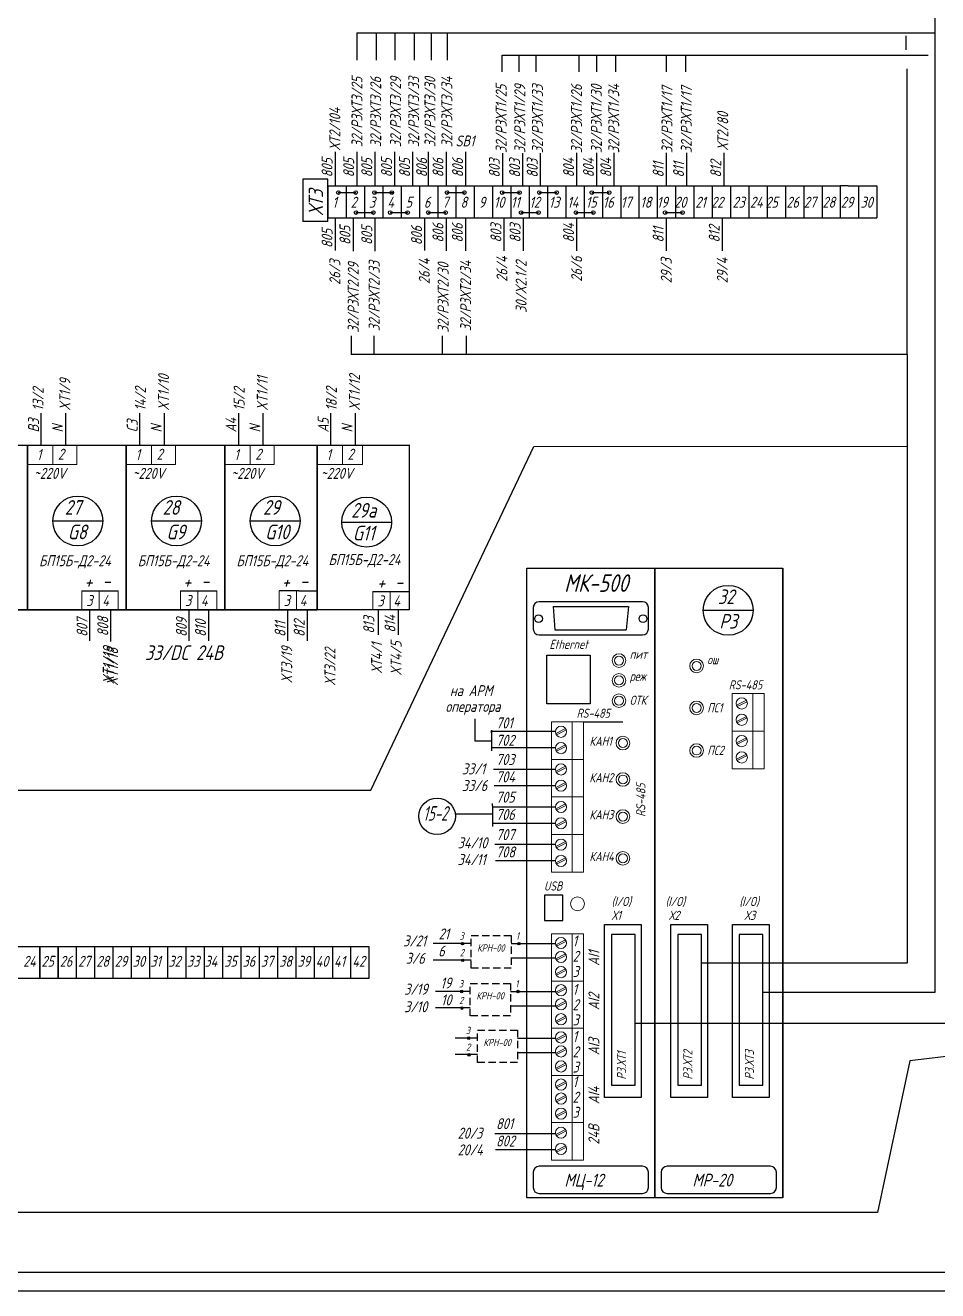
# Model space of a CAD drawing. Header units: millimetres. Extents: x 1012 to 5632, y 4 to 1530.
# Drawn here: x 2768.9 to 3018.5, y 4.5 to 350.6 of the extents above; entities that cross this region are included whole.
import ezdxf

# ---------------------------------------------------------------- set-up
doc = ezdxf.new("R2010")
doc.units = ezdxf.units.MM
doc.linetypes.add('HIDDEN', pattern=[0.375, 0.25, -0.125])
doc.layers.add('АСУТП', color=7, linetype='Continuous')
doc.styles.add('GOST тип А', font='GOST_A.TTF', dxfattribs={"oblique": 15})
doc.styles.add('ROMANC', font='GOST_A.TTF', dxfattribs={"oblique": 15, "height": 3})
doc.styles.get("Standard").update_dxf_attribs({"font": 'GOST_A.TTF', "width": 0.8, "oblique": 15, "height": 3})

msp = doc.modelspace()

# ---------------------------------------------------------------- hatches: boundary and pattern name
h = msp.add_hatch(color=7)
edge = h.paths.add_edge_path()
edge.add_arc((2888.5519, 99.3934), 0.3271, 0, 360)
h = msp.add_hatch(color=7)
edge = h.paths.add_edge_path()
edge.add_arc((2903.966, 99.3934), 0.3271, 0, 360)
h = msp.add_hatch(color=7)
edge = h.paths.add_edge_path()
edge.add_arc((2888.6038, 94.8374), 0.3271, 0, 360)
h = msp.add_hatch(color=7)
edge = h.paths.add_edge_path()
edge.add_arc((2888.3491, 86.3133), 0.3271, 0, 360)
h = msp.add_hatch(color=7)
edge = h.paths.add_edge_path()
edge.add_arc((2903.7632, 86.3133), 0.3271, 0, 360)
h = msp.add_hatch(color=7)
edge = h.paths.add_edge_path()
edge.add_arc((2888.401, 81.7574), 0.3271, 0, 360)
h = msp.add_hatch(color=7)
edge = h.paths.add_edge_path()
edge.add_arc((2890.2759, 73.5447), 0.3271, 0, 360)
h = msp.add_hatch(color=7)
edge = h.paths.add_edge_path()
edge.add_arc((2890.3277, 68.9888), 0.3271, 0, 360)

# ---------------------------------------------------------------- linework, layer by layer
at = {"color": 7, "lineweight": 30}
for p, q in [((3017.7699, 365.3457), (3017.7699, 86.0238)), ((2859.6283, 348.5191), (3012.5122, 348.5191)), ((3009.8786, 343.9497), (3009.8786, 347.6765)), ((3011.8264, 348.5191), (3017.7699, 348.5191)), ((3009.8786, 343.8259), (3009.8786, 344.3956)), ((2899.4467, 342.3571), (3012.5122, 342.3571)), ((3011.8264, 342.3571), (3015.9255, 342.3571)), ((3010.1785, 260.5365), (3010.1785, 338.6372)), ((2854.561, 304.8189, 124.479), (2859.3779, 304.8189, 124.479)), ((2864.4506, 304.8189, 124.479), (2869.2675, 304.8189, 124.479)), ((2864.6563, 304.8189, 124.479), (2869.4731, 304.8189, 124.479)), ((2884.2839, 304.8189, 124.479), (2889.1007, 304.8189, 124.479)), ((2899.3741, 304.8189, 124.479), (2904.1909, 304.8189, 124.479)), ((2909.5422, 304.8189, 124.479), (2914.3591, 304.8189, 124.479)), ((2923.902, 304.8189, 124.479), (2928.7189, 304.8189, 124.479)), ((2859.4003, 299.3595, 124.479), (2864.2172, 299.3595, 124.479)), ((2868.7597, 299.3595, 124.479), (2873.5766, 299.3595, 124.479)), ((2879.1713, 299.3595, 124.479), (2883.9882, 299.3595, 124.479)), ((2904.5421, 299.3595, 124.479), (2909.359, 299.3595, 124.479)), ((2919.5674, 299.3595, 124.479), (2924.3843, 299.3595, 124.479)), ((2943.9613, 299.3595, 124.479), (2948.7782, 299.3595, 124.479)), ((3010.1785, 260.5365), (2858.0558, 260.5365)), ((3010.1785, 260.5365), (3010.1785, 253.2615)), ((3010.1785, 255.862), (3010.1785, 94.0427)), ((2731.5293, 235.7111), (2769.5573, 235.7111)), ((2769.5573, 190.7347), (2769.5573, 235.7111)), ((2769.5573, 190.7347), (2769.5573, 235.7111)), ((2769.5573, 235.7111), (2769.5573, 190.7347)), ((2769.5573, 235.7111), (2769.5573, 190.7347)), ((2769.5573, 235.7111), (2796.5573, 235.7111)), ((2769.5573, 190.7347), (2769.5573, 235.7111)), ((2796.5573, 190.7347), (2796.5573, 235.7111)), ((2796.5573, 190.7347), (2796.5573, 235.7111)), ((2796.5573, 235.7111), (2796.5573, 190.7347)), ((2796.5573, 235.7111), (2796.5573, 190.7347)), ((2796.5573, 235.7111), (2823.5573, 235.7111)), ((2796.5573, 190.7347), (2796.5573, 235.7111)), ((2823.5573, 190.7347), (2823.5573, 235.7111)), ((2823.5573, 190.7347), (2823.5573, 235.7111)), ((2823.5573, 235.7111), (2823.5573, 190.7347)), ((2823.5573, 235.7111), (2823.5573, 190.7347)), ((2823.5573, 235.7111), (2848.7925, 235.7111)), ((2823.5573, 190.7347), (2823.5573, 235.7111)), ((2846.6132, 235.7111), (2873.9793, 235.7111)), ((2848.7925, 190.7347), (2848.7925, 235.7111)), ((2848.7925, 190.7347), (2848.7925, 235.7111)), ((2848.7925, 235.7111), (2848.7925, 190.7347)), ((2848.7925, 235.7111), (2848.7925, 190.7347)), ((2848.7925, 235.7111), (2848.7925, 190.7347)), ((2863.4924, 141.3501), (2908.0304, 235.3828)), ((2873.9793, 235.8494), (2873.9793, 190.7347)), ((2908.0304, 235.3828), (3010.1785, 235.456)), ((2906.1594, 202.0935), (2941.1594, 202.0935)), ((2906.1594, 29.8387), (2906.1594, 202.0935)), ((2941.1594, 29.8387), (2941.1594, 202.0935)), ((2941.1594, 202.0935), (2941.1594, 29.8387)), ((2941.1594, 202.0935), (2941.1594, 29.8387)), ((2941.1594, 29.8387), (2941.1594, 202.0935)), ((2941.1594, 202.0935), (2976.1594, 202.0935)), ((2941.1594, 29.8387), (2941.1594, 202.0935)), ((2976.1594, 29.8387), (2976.1594, 202.0935)), ((2976.1594, 202.0935), (2976.1594, 29.8387)), ((2976.1594, 202.0935), (2976.1594, 29.8387)), ((2976.1594, 29.8387), (2976.1594, 202.0935)), ((2769.5573, 190.7347), (2731.5293, 190.7347)), ((2796.5573, 190.7347), (2769.5573, 190.7347)), ((2823.5573, 190.7347), (2796.5573, 190.7347)), ((2848.7925, 190.7347), (2823.5573, 190.7347)), ((2873.9917, 190.7347), (2846.6132, 190.7347)), ((2892.0117, 154.7792), (2892.0117, 160.8418)), ((2896.4505, 157.8213), (2896.4505, 152.211)), ((2896.4505, 157.02), (2896.4505, 157.6863)), ((2896.4505, 157.02), (2896.4505, 152.1401)), ((2896.4505, 154.7792), (2892.0117, 154.7792)), ((2681.2899, 141.3501), (2863.4924, 141.3501)), ((2896.8031, 137.0683), (2896.8031, 137.7347)), ((2896.8031, 137.0683), (2896.8031, 131.4581)), ((2896.8031, 134.8276), (2886.567, 134.8276)), ((3010.1785, 94.0427), (2953.8939, 94.0427)), ((3017.7699, 86.0238), (2970.7557, 86.0238)), ((3023.4414, 77.604), (2935.7557, 77.604)), ((2941.1594, 29.8387), (2906.1594, 29.8387)), ((2976.1594, 29.8387), (2941.1594, 29.8387)), ((3207.0535, 9.4803), (2391.0535, 9.4803))]:
    msp.add_line(p, q, dxfattribs=at)
at = {"color": 7}
for p, q in [((2859.6283, 348.5191), (2859.6283, 341.0169)), ((2864.9534, 348.5191), (2864.9534, 341.0169)), ((2870.0308, 348.5191), (2870.0308, 341.0169)), ((2875.3559, 348.5191), (2875.3559, 341.0169)), ((2879.9379, 348.5191), (2879.9379, 341.0169)), ((2884.3961, 348.5191), (2884.3961, 341.0169)), ((2899.4467, 337.82), (2899.4467, 342.3571)), ((2904.0834, 337.82), (2904.0834, 342.3571)), ((2908.7201, 337.82), (2908.7201, 342.3571)), ((2920.4325, 337.82), (2920.4325, 342.3571)), ((2925.2624, 337.82), (2925.2624, 342.3571)), ((2930.4787, 337.82), (2930.4787, 342.3571)), ((2944.355, 337.82), (2944.355, 342.3571)), ((2949.644, 337.82), (2949.644, 342.3571)), ((2853.7946, 306.6955), (2853.7946, 315.9557)), ((2859.7168, 306.6955), (2859.7168, 315.9557)), ((2864.6521, 306.6955), (2864.6521, 315.9557)), ((2870.0531, 306.6955), (2870.0531, 315.9557)), ((2875.0019, 306.6955), (2875.0019, 315.9557)), ((2879.2259, 306.6955), (2879.2259, 315.9557)), ((2884.1348, 306.6955), (2884.1348, 315.9557)), ((2889.5002, 306.6955), (2889.5002, 315.9557)), ((2899.5677, 306.5948), (2899.5677, 315.6271)), ((2905.1019, 306.5948), (2905.1019, 315.6271)), ((2909.9265, 306.5948), (2909.9265, 315.6271)), ((2919.866, 306.6804), (2919.866, 315.7127)), ((2925.2988, 306.6804), (2925.2988, 315.7127)), ((2930.0526, 306.6804), (2930.0526, 315.7127)), ((2944.3892, 306.652), (2944.3892, 315.6842)), ((2949.9618, 306.652), (2949.9618, 315.6842)), ((2960.1233, 306.652), (2960.1233, 315.6842)), ((2844.8702, 308.5118), (2844.8702, 296.8997)), ((2851.6992, 308.5118), (2844.8702, 308.5118)), ((2851.6992, 296.8997), (2851.6992, 308.5118)), ((2844.8702, 306.6497), (2844.8702, 297.8997)), ((2844.8702, 306.6497), (2844.8702, 297.8997)), ((2844.8702, 306.6497), (2844.8702, 297.8997)), ((2844.8702, 306.6497), (2844.8702, 297.8997)), ((2844.8702, 306.6497), (2844.8702, 297.8997)), ((2844.8702, 306.6497), (2844.8702, 297.8997)), ((2844.8702, 306.6497), (2844.8702, 297.8997)), ((2844.8702, 306.6497), (2844.8702, 297.8997)), ((2851.7205, 306.6497), (2851.7205, 297.8997)), ((2851.7205, 306.6497), (2936.8334, 306.6497)), ((2856.7272, 306.6497), (2856.7272, 297.8997)), ((2861.7338, 306.6497), (2861.7338, 297.8997)), ((2866.7405, 306.6497), (2866.7405, 297.8997)), ((2871.7471, 306.6497), (2871.7471, 297.8997)), ((2876.7537, 306.6497), (2876.7537, 297.8997)), ((2881.7604, 306.6497), (2881.7604, 297.8997)), ((2886.767, 306.6497), (2886.767, 297.8997)), ((2891.7737, 306.6497), (2891.7737, 297.8997)), ((2896.7803, 306.6497), (2896.7803, 297.8997)), ((2901.7869, 306.6497), (2901.7869, 297.8997)), ((2906.7936, 306.6497), (2906.7936, 297.8997)), ((2911.8002, 306.6497), (2911.8002, 297.8997)), ((2916.8069, 306.6497), (2916.8069, 297.8997)), ((2921.8135, 306.6497), (2921.8135, 297.8997)), ((2926.8202, 306.6497), (2926.8202, 297.8997)), ((2931.8268, 306.6497), (2931.8268, 297.8997)), ((2936.8334, 306.6497), (2936.8334, 297.8997)), ((2936.8334, 306.6497), (2936.8334, 297.8997)), ((2936.8334, 306.6497), (2991.9065, 306.6497)), ((2941.8401, 306.6497), (2941.8401, 297.8997)), ((2946.8467, 306.6497), (2946.8467, 297.8997)), ((2951.8534, 306.6497), (2951.8534, 297.8997)), ((2956.86, 306.6497), (2956.86, 297.8997)), ((2961.8666, 306.6497), (2961.8666, 297.8997)), ((2966.8733, 306.6497), (2966.8733, 297.8997)), ((2971.8799, 306.6497), (2971.8799, 297.8997)), ((2976.8866, 306.6497), (2976.8866, 297.8997)), ((2981.8932, 306.6497), (2981.8932, 297.8997)), ((2986.8998, 306.6497), (2986.8998, 297.8997)), ((2991.9065, 306.6497), (2991.9065, 297.8997)), ((2991.9065, 306.6497), (2991.9065, 297.8997)), ((2994.0518, 306.6497), (2991.9065, 306.6497)), ((2994.0518, 306.6497), (3001.9198, 306.6497)), ((2996.9131, 306.6497), (2996.9131, 297.8997)), ((3001.9198, 306.6497), (3001.9198, 297.8997)), ((2851.7205, 297.8997), (2936.8334, 297.8997)), ((2853.7946, 288.9858), (2853.7946, 297.8997)), ((2858.6933, 288.8326), (2858.6933, 297.8997)), ((2864.6521, 288.8326), (2864.6521, 297.8997)), ((2878.2722, 288.9858), (2878.2722, 297.8997)), ((2884.1348, 288.8674), (2884.1348, 297.8997)), ((2889.4376, 288.8674), (2889.4376, 297.8997)), ((2899.9935, 288.8674), (2899.9935, 297.8997)), ((2905.2365, 288.8674), (2905.2365, 297.8997)), ((2919.866, 288.8674), (2919.866, 297.8997)), ((2936.8334, 297.8997), (2991.9065, 297.8997)), ((2944.3892, 288.8674), (2944.3892, 297.8997)), ((2959.7198, 288.8674), (2959.7198, 297.8997)), ((2991.9065, 297.8997), (3001.9198, 297.8997)), ((2851.6992, 296.8997), (2844.8702, 296.8997)), ((2858.0558, 265.6208), (2858.0558, 260.5365)), ((2864.2797, 265.6208), (2864.2797, 260.5365)), ((2882.9513, 265.6208), (2882.9513, 260.5365)), ((2889.5413, 265.6208), (2889.5413, 260.5365)), ((2773.3248, 235.9136), (2773.3248, 244.4879)), ((2780.0452, 235.9136), (2780.0452, 244.4879)), ((2800.3248, 235.9136), (2800.3248, 244.4879)), ((2807.0452, 235.9136), (2807.0452, 244.4879)), ((2827.3248, 235.9136), (2827.3248, 244.4879)), ((2834.0452, 235.9136), (2834.0452, 244.4879)), ((2852.56, 235.9136), (2852.56, 244.4879)), ((2859.2804, 235.9136), (2859.2804, 244.4879)), ((2769.5573, 223.3218), (2769.5573, 235.7111)), ((2769.5573, 235.7111), (2783.0573, 235.7111)), ((2769.5573, 235.7111), (2783.0573, 235.7111)), ((2796.5573, 223.3218), (2796.5573, 235.7111)), ((2796.5573, 235.7111), (2810.0573, 235.7111)), ((2796.5573, 235.7111), (2810.0573, 235.7111)), ((2823.5573, 223.3218), (2823.5573, 235.7111)), ((2823.5573, 235.7111), (2837.0573, 235.7111)), ((2823.5573, 235.7111), (2837.0573, 235.7111)), ((2848.7925, 223.3218), (2848.7925, 235.7111)), ((2848.7925, 235.7111), (2861.1514, 235.7111)), ((2848.7925, 235.7111), (2861.1514, 235.7111)), ((2784.3996, 195.9004), (2794.3477, 195.9004)), ((2786.7216, 195.9004), (2794.3477, 195.9004)), ((2786.7216, 195.9004), (2794.3477, 195.9004)), ((2786.7216, 195.9004), (2794.3477, 195.9004)), ((2811.3996, 195.9004), (2821.3477, 195.9004)), ((2813.7216, 195.9004), (2821.3477, 195.9004)), ((2813.7216, 195.9004), (2821.3477, 195.9004)), ((2813.7216, 195.9004), (2821.3477, 195.9004)), ((2843.7455, 195.9004), (2838.3996, 195.9004)), ((2843.7455, 195.9004), (2848.7925, 195.9004)), ((2846.0675, 195.9004), (2848.7925, 195.9004)), ((2846.0675, 195.9004), (2848.7925, 195.9004)), ((2846.0675, 195.9004), (2848.7925, 195.9004)), ((2864.0436, 195.7164), (2873.9917, 195.7164)), ((2731.5293, 190.7347), (2769.5573, 190.7347)), ((2769.5573, 190.7347), (2796.5573, 190.7347)), ((2786.5847, 182.1942), (2786.5847, 190.7686)), ((2792.308, 182.031), (2792.308, 190.6053)), ((2796.5573, 190.7347), (2823.5573, 190.7347)), ((2813.7646, 182.1942), (2813.7646, 190.7686)), ((2819.1612, 182.1942), (2819.1612, 190.7686)), ((2823.5573, 190.7347), (2848.7925, 190.7347)), ((2840.7646, 182.1942), (2840.7646, 190.7686)), ((2846.1612, 182.1942), (2846.1612, 190.7686)), ((2865.6068, 183.8223), (2865.6068, 190.7347)), ((2871.0035, 183.8223), (2871.0035, 190.7347)), ((2913.3594, 191.6072), (2933.8965, 191.6072)), ((2913.3594, 191.6072), (2913.8384, 185.1989)), ((2933.9613, 191.6072), (2933.304, 185.1989)), ((2933.8965, 191.6072), (2933.9613, 191.6072)), ((2913.8384, 185.1989), (2933.304, 185.1989)), ((2911.6383, 178.3187), (2923.4788, 178.3187)), ((2911.6383, 165.0095), (2911.6383, 178.317)), ((2923.4788, 178.3187), (2923.4788, 165.0095)), ((2923.4788, 165.0095), (2911.6383, 165.0095)), ((2921.6843, 160.0903), (2932.3924, 160.0903)), ((2914.0004, 157.3805), (2896.4505, 157.3805)), ((2896.4505, 157.02), (2896.4505, 157.02)), ((2914.0004, 152.9255), (2896.4505, 152.9255)), ((2913.9657, 147.023), (2897.0423, 147.023)), ((2913.9657, 142.568), (2897.1877, 142.568)), ((2913.9659, 136.7268), (2896.8031, 136.7268)), ((2913.9659, 132.2718), (2896.8031, 132.2718)), ((2913.9653, 126.4813), (2897.3917, 126.4813)), ((2913.9653, 122.0263), (2897.5371, 122.0263)), ((2911.0279, 112.6352), (2911.0279, 105.7171)), ((2916.0389, 112.6352), (2911.0279, 112.6352)), ((2916.0389, 105.7171), (2916.0389, 112.6352)), ((2911.0279, 105.7171), (2916.0389, 105.7171)), ((2652.0438, 98.6275), (2862.9599, 98.6275)), ((2772.8403, 98.6275), (2772.8403, 89.8775)), ((2772.913, 98.6275), (2772.913, 89.8775)), ((2777.847, 98.6275), (2777.847, 89.8775)), ((2777.9196, 98.6275), (2777.9196, 89.8775)), ((2782.8536, 98.6275), (2782.8536, 89.8775)), ((2787.8603, 98.6275), (2787.8603, 89.8775)), ((2792.8669, 98.6275), (2792.8669, 89.8775)), ((2797.8736, 98.6275), (2797.8736, 89.8775)), ((2802.8802, 98.6275), (2802.8802, 89.8775)), ((2807.8868, 98.6275), (2807.8868, 89.8775)), ((2812.8935, 98.6275), (2812.8935, 89.8775)), ((2817.9001, 98.6275), (2817.9001, 89.8775)), ((2822.9068, 98.6275), (2822.9068, 89.8775)), ((2827.9134, 98.6275), (2827.9134, 89.8775)), ((2832.92, 98.6275), (2832.92, 89.8775)), ((2837.9267, 98.6275), (2837.9267, 89.8775)), ((2842.9333, 98.6275), (2842.9333, 89.8775)), ((2847.94, 98.6275), (2847.94, 89.8775)), ((2852.9466, 98.6275), (2852.9466, 89.8775)), ((2857.9532, 98.6275), (2857.9532, 89.8775)), ((2862.9599, 98.6275), (2862.9599, 89.8775)), ((2888.5519, 99.3934), (2880.5275, 99.3934)), ((2890.8434, 99.3971), (2887.9625, 99.3971)), ((2901.9107, 99.3971), (2914.0294, 99.3971)), ((2888.5768, 94.887), (2880.5524, 94.887)), ((2890.8952, 94.887), (2888.5768, 94.887)), ((2901.9107, 95.5092), (2914.0125, 95.5092)), ((2862.9599, 89.8775), (2652.0438, 89.8775)), ((2888.3491, 86.3133), (2881.136, 86.3133)), ((2890.6405, 86.317), (2887.7597, 86.317)), ((2901.7079, 86.317), (2914.0294, 86.317)), ((2888.374, 81.807), (2881.1608, 81.807)), ((2890.6924, 81.807), (2888.374, 81.807)), ((2901.7079, 82.4291), (2914.0125, 82.4291)), ((2890.2759, 73.5447), (2886.5106, 73.5447)), ((2892.5673, 73.5484), (2889.6865, 73.5484)), ((2903.6347, 73.5484), (2914.0294, 73.5484)), ((3063.862, 73.7907, -248.958), (3010.9304, 67.3295)), ((2903.6347, 69.6605), (2914.0125, 69.6605)), ((2890.3007, 69.0384), (2886.5355, 69.0384)), ((2892.6192, 69.0384), (2890.3007, 69.0384)), ((3010.9304, 67.3295), (3002.0831, 25.8547)), ((2913.9653, 47.418), (2897.3917, 47.418)), ((2913.9653, 42.963), (2897.5371, 42.963)), ((2371.0535, 4.4803), (3212.0535, 4.4803))]:
    msp.add_line(p, q, dxfattribs=at)
at = {"color": 7, "linetype": 'Continuous', "lineweight": 0}
for p, q in [((2776.4653, 235.7111), (2776.4653, 230.4279)), ((2783.0573, 235.7111), (2783.0573, 230.4279)), ((2803.4653, 235.7111), (2803.4653, 230.4279)), ((2810.0573, 235.7111), (2810.0573, 230.4279)), ((2830.4653, 235.7111), (2830.4653, 230.4279)), ((2837.0573, 235.7111), (2837.0573, 230.4279)), ((2855.7005, 235.7111), (2855.7005, 230.4279)), ((2861.1514, 235.7111), (2861.1514, 230.4279)), ((2783.0573, 230.4279), (2769.5573, 230.4279)), ((2810.0573, 230.4279), (2796.5573, 230.4279)), ((2837.0573, 230.4279), (2823.5573, 230.4279)), ((2861.1514, 230.4279), (2848.7925, 230.4279)), ((2784.3996, 195.9004), (2784.3996, 190.7749)), ((2789.1452, 195.9004), (2789.1452, 190.7749)), ((2794.3477, 195.9004), (2794.3477, 190.7749)), ((2811.3996, 195.9004), (2811.3996, 190.7749)), ((2816.1452, 195.9004), (2816.1452, 190.7749)), ((2821.3477, 195.9004), (2821.3477, 190.7749)), ((2838.3996, 195.9004), (2838.3996, 190.7749)), ((2843.1452, 195.9004), (2843.1452, 190.7749)), ((2848.7925, 195.9004), (2848.7925, 190.7749)), ((2864.0436, 195.7164), (2864.0436, 190.7347)), ((2868.7892, 195.7164), (2868.7892, 190.7347)), ((2873.9917, 195.7164), (2873.9917, 190.7347)), ((2794.3477, 190.7749), (2784.3996, 190.7749)), ((2821.3477, 190.7749), (2811.3996, 190.7749)), ((2848.7925, 190.7749), (2843.7455, 190.7749)), ((2967.9636, 167.8301), (2967.9636, 157.5417)), ((2963.4844, 164.5941), (2966.2098, 165.9522)), ((2963.6705, 164.2206), (2966.396, 165.5787)), ((2918.5256, 160.0903), (2918.5256, 149.8019)), ((2963.4844, 160.1391), (2966.2098, 161.4972)), ((2963.6705, 159.7656), (2966.396, 161.1237)), ((2914.0463, 156.8543), (2916.7718, 158.2123)), ((2914.2324, 156.4808), (2916.9579, 157.8388)), ((2967.9636, 157.5417), (2967.9636, 147.2533)), ((2914.0463, 152.3993), (2916.7718, 153.7573)), ((2914.2324, 152.0258), (2916.9579, 153.3838)), ((2963.4844, 154.3057), (2966.2098, 155.6638)), ((2963.6705, 153.9322), (2966.396, 155.2902)), ((2918.5256, 149.8019), (2918.5256, 139.5135)), ((2963.4844, 149.8507), (2966.2098, 151.2088)), ((2963.6705, 149.4772), (2966.396, 150.8352)), ((2914.0463, 146.5659), (2916.7718, 147.9239)), ((2914.2324, 146.1924), (2916.9579, 147.5504)), ((2914.0463, 142.1109), (2916.7718, 143.4689)), ((2914.2324, 141.7374), (2916.9579, 143.0954)), ((2918.5256, 139.5135), (2918.5256, 129.2251)), ((2914.0463, 136.2775), (2916.7718, 137.6355)), ((2914.2324, 135.904), (2916.9579, 137.262)), ((2914.0463, 131.8225), (2916.7718, 133.1805)), ((2914.2324, 131.449), (2916.9579, 132.807)), ((2918.5256, 129.2251), (2918.5256, 118.9367)), ((2914.0463, 125.9891), (2916.7718, 127.3471)), ((2914.2324, 125.6155), (2916.9579, 126.9736)), ((2914.0463, 121.5341), (2916.7718, 122.8921)), ((2914.2324, 121.1605), (2916.9579, 122.5186)), ((2914.0463, 99.0766), (2916.7718, 100.4347)), ((2918.5256, 102.0681), (2918.5256, 89.1623)), ((2914.2324, 98.7031), (2916.9579, 100.0612)), ((2914.0463, 95.2501), (2916.7718, 96.6081)), ((2914.2324, 94.8766), (2916.9579, 96.2346)), ((2914.0463, 91.1352), (2916.7718, 92.4932)), ((2914.2324, 90.7617), (2916.9579, 92.1197)), ((2914.0463, 86.1708), (2916.7718, 87.5288)), ((2914.2324, 85.7973), (2916.9579, 87.1553)), ((2918.5256, 89.1623), (2918.5256, 76.2564)), ((2914.0463, 82.3442), (2916.7718, 83.7023)), ((2914.2324, 81.9707), (2916.9579, 83.3288)), ((2914.0463, 78.2294), (2916.7718, 79.5874)), ((2914.2324, 77.8559), (2916.9579, 79.2139)), ((2918.5256, 76.2564), (2918.5256, 63.3506)), ((2914.0463, 73.265), (2916.7718, 74.623)), ((2914.2324, 72.8915), (2916.9579, 74.2495)), ((2914.0463, 69.4384), (2916.7718, 70.7964)), ((2914.2324, 69.0649), (2916.9579, 70.4229)), ((2914.0463, 65.3235), (2916.7718, 66.6816)), ((2914.2324, 64.95), (2916.9579, 66.3081)), ((2918.5256, 63.3506), (2918.5256, 50.4448)), ((2914.0463, 60.3591), (2916.7718, 61.7172)), ((2914.2324, 59.9856), (2916.9579, 61.3437)), ((2914.0463, 56.5326), (2916.7718, 57.8906)), ((2914.2324, 56.1591), (2916.9579, 57.5171)), ((2914.0463, 52.4177), (2916.7718, 53.7758)), ((2914.2324, 52.0442), (2916.9579, 53.4022)), ((2914.0463, 47.2088), (2916.7718, 48.5668)), ((2918.5256, 50.4448), (2918.5256, 40.1564)), ((2914.2324, 46.8353), (2916.9579, 48.1933)), ((2914.0463, 42.7538), (2916.7718, 44.1118)), ((2914.2324, 42.3803), (2916.9579, 43.7383))]:
    msp.add_line(p, q, dxfattribs=at)
at = {"color": 7, "linetype": 'Continuous'}
for p, q in [((2776.4815, 214.9995, -124.479), (2790.1315, 214.9995, -124.479)), ((2803.4815, 214.9995, -124.479), (2817.1315, 214.9995, -124.479)), ((2830.4815, 214.9995, -124.479), (2844.1315, 214.9995, -124.479)), ((2855.5077, 214.6905, -124.479), (2869.1577, 214.6905, -124.479)), ((2954.397, 190.5638), (2968.047, 190.5638))]:
    msp.add_line(p, q, dxfattribs=at)
at = {"color": 7}
for points in [[(2909.5094, 183.8511), (2937.8094, 183.8511, 0.41421356), (2939.4094, 185.4511), (2939.4094, 191.3189, 0.41421356), (2937.8094, 192.9189), (2909.5094, 192.9189, 0.41421356), (2907.9094, 191.3189), (2907.9094, 185.4511, 0.41421356)], [(2909.5094, 31.0821), (2937.8094, 31.0821, 0.41421356), (2939.4094, 32.6821), (2939.4094, 36.8994, 0.41421356), (2937.8094, 38.4994), (2909.5094, 38.4994, 0.41421356), (2907.9094, 36.8994), (2907.9094, 32.6821, 0.41421356)], [(2944.5094, 31.0821), (2972.8094, 31.0821, 0.41421356), (2974.4094, 32.6821), (2974.4094, 36.8994, 0.41421356), (2972.8094, 38.4994), (2944.5094, 38.4994, 0.41421356), (2942.9094, 36.8994), (2942.9094, 32.6821, 0.41421356)]]:
    msp.add_lwpolyline(points, format="xyb", close=True, dxfattribs=at)
at = {"color": 7, "linetype": 'Continuous', "lineweight": 0}
for points in [[(2962.3043, 167.8301), (2971.1224, 167.8301), (2971.1224, 157.5417), (2962.3043, 157.5417)], [(2912.8662, 160.0903), (2921.6843, 160.0903), (2921.6843, 149.8019), (2912.8662, 149.8019)], [(2962.3043, 157.5417), (2971.1224, 157.5417), (2971.1224, 147.2533), (2962.3043, 147.2533)], [(2912.8662, 149.8019), (2921.6843, 149.8019), (2921.6843, 139.5135), (2912.8662, 139.5135)], [(2912.8662, 139.5135), (2921.6843, 139.5135), (2921.6843, 129.2251), (2912.8662, 129.2251)], [(2912.8662, 129.2251), (2921.6843, 129.2251), (2921.6843, 118.9367), (2912.8662, 118.9367)], [(2912.8662, 102.0681), (2921.6843, 102.0681), (2921.6843, 89.1623), (2912.8662, 89.1623)], [(2912.8662, 89.1623), (2921.6843, 89.1623), (2921.6843, 76.2564), (2912.8662, 76.2564)], [(2912.8662, 76.2564), (2921.6843, 76.2564), (2921.6843, 63.3506), (2912.8662, 63.3506)], [(2912.8662, 63.3506), (2921.6843, 63.3506), (2921.6843, 50.4448), (2912.8662, 50.4448)], [(2912.8662, 50.4448), (2921.6843, 50.4448), (2921.6843, 40.1564), (2912.8662, 40.1564)]]:
    msp.add_lwpolyline(points, close=True, dxfattribs=at)
at = {"color": 7}
for points in [[(2927.3792, 104.6603), (2937.4493, 104.6603), (2937.4493, 57.2749), (2927.3792, 57.2749)], [(2945.5174, 104.6603), (2955.5875, 104.6603), (2955.5875, 57.2749), (2945.5174, 57.2749)], [(2962.3792, 104.6603), (2972.4493, 104.6603), (2972.4493, 57.2749), (2962.3792, 57.2749)]]:
    msp.add_lwpolyline(points, close=True, dxfattribs=at)
at = {"color": 7, "linetype": 'HIDDEN', "ltscale": 8}
for points in [[(2890.8952, 101.6244), (2901.9107, 101.6244), (2901.9107, 92.695), (2890.8952, 92.695)], [(2890.6924, 88.5443), (2901.7079, 88.5443), (2901.7079, 79.6149), (2890.6924, 79.6149)], [(2892.6192, 75.7757), (2903.6347, 75.7757), (2903.6347, 66.8463), (2892.6192, 66.8463)]]:
    msp.add_lwpolyline(points, close=True, dxfattribs=at)
at = {"color": 7, "lineweight": 30}
for points in [[(2935.7557, 101.8562), (2929.2762, 101.8562), (2929.2762, 60.6838), (2935.7557, 60.6838)], [(2953.8939, 101.8562), (2947.4144, 101.8562), (2947.4144, 60.6838), (2953.8939, 60.6838)], [(2970.7557, 101.8562), (2964.2762, 101.8562), (2964.2762, 60.6838), (2970.7557, 60.6838)]]:
    msp.add_lwpolyline(points, close=True, dxfattribs=at)
at = {"color": 7}
for centre, radius in [((2854.5888, 304.8189, 124.479), 0.497), ((2859.3317, 304.8189, 124.479), 0.497), ((2864.4784, 304.8189, 124.479), 0.497), ((2869.2213, 304.8189, 124.479), 0.497), ((2884.3117, 304.8189, 124.479), 0.497), ((2889.0546, 304.8189, 124.479), 0.497), ((2899.4019, 304.8189, 124.479), 0.497), ((2904.1448, 304.8189, 124.479), 0.497), ((2909.57, 304.8189, 124.479), 0.497), ((2914.3129, 304.8189, 124.479), 0.497), ((2923.9298, 304.8189, 124.479), 0.497), ((2928.6727, 304.8189, 124.479), 0.497), ((2859.4281, 299.3595, 124.479), 0.497), ((2864.1711, 299.3595, 124.479), 0.497), ((2868.7875, 299.3595, 124.479), 0.497), ((2873.5304, 299.3595, 124.479), 0.497), ((2879.1991, 299.3595, 124.479), 0.497), ((2883.942, 299.3595, 124.479), 0.497), ((2904.5699, 299.3595, 124.479), 0.497), ((2909.3128, 299.3595, 124.479), 0.497), ((2919.5952, 299.3595, 124.479), 0.497), ((2924.3381, 299.3595, 124.479), 0.497), ((2943.9891, 299.3595, 124.479), 0.497), ((2948.732, 299.3595, 124.479), 0.497), ((2909.3609, 188.2811), 1.0508), ((2937.9333, 188.2811), 1.0508), ((2888.5519, 99.3934), 0.3271), ((2903.966, 99.3934), 0.3271), ((2888.6038, 94.8374), 0.3271), ((2888.3491, 86.3133), 0.3271), ((2903.7632, 86.3133), 0.3271), ((2888.401, 81.7574), 0.3271), ((2890.2759, 73.5447), 0.3271), ((2890.3277, 68.9888), 0.3271)]:
    msp.add_circle(centre, radius, dxfattribs=at)
at = {"color": 7, "linetype": 'Continuous'}
for centre in [(2783.3065, 214.9995, -124.479), (2810.3065, 214.9995, -124.479), (2837.3065, 214.9995, -124.479), (2862.3327, 214.6905, -124.479), (2961.222, 190.5638)]:
    msp.add_circle(centre, 6.825, dxfattribs=at)
at = {"color": 7, "linetype": 'Continuous', "lineweight": 0}
for centre, radius in [((2931.36, 176.8264), 1.8603), ((2931.36, 176.8264), 1.2235), ((2952.5884, 175.3683), 1.8603), ((2952.5884, 175.3683), 1.2235), ((2931.36, 171.41), 1.8603), ((2931.36, 171.41), 1.2235), ((2931.36, 165.8417), 1.8603), ((2931.36, 165.8417), 1.2235), ((2964.9402, 165.0864), 1.5368), ((2952.5884, 163.872), 1.8603), ((2952.5884, 163.872), 1.2235), ((2964.9402, 160.6314), 1.5368), ((2915.5021, 157.3465), 1.5368), ((2932.4348, 154.2504), 1.8603), ((2964.9402, 154.798), 1.5368), ((2915.5021, 152.8915), 1.5368), ((2932.4348, 154.2504), 1.2235), ((2952.5884, 152.2226), 1.8603), ((2952.5884, 152.2226), 1.2235), ((2964.9402, 150.343), 1.5368), ((2915.5021, 147.0581), 1.5368), ((2932.4348, 144.2982), 1.8603), ((2932.4348, 144.2982), 1.2235), ((2915.5021, 142.6031), 1.5368), ((2915.5021, 136.7697), 1.5368), ((2932.4348, 134.161), 1.8603), ((2932.4348, 134.161), 1.2235), ((2915.5021, 132.3147), 1.5368), ((2915.5021, 126.4813), 1.5368), ((2915.5021, 122.0263), 1.5368), ((2932.4348, 122.7294), 1.8603), ((2932.4348, 122.7294), 1.2235), ((2920.024, 110.276), 1.8973), ((2915.5021, 99.5689), 1.5368), ((2915.5021, 95.7423), 1.5368), ((2915.5021, 91.6275), 1.5368), ((2915.5021, 86.6631), 1.5368), ((2915.5021, 82.8365), 1.5368), ((2915.5021, 78.7216), 1.5368), ((2915.5021, 73.7572), 1.5368), ((2915.5021, 69.9307), 1.5368), ((2915.5021, 65.8158), 1.5368), ((2915.5021, 60.8514), 1.5368), ((2915.5021, 57.0248), 1.5368), ((2915.5021, 52.91), 1.5368), ((2915.5021, 47.701), 1.5368), ((2915.5021, 43.246), 1.5368)]:
    msp.add_circle(centre, radius, dxfattribs=at)
at = {"color": 7, "lineweight": 30}
msp.add_circle((2881.6029, 134.2299, -124.479), 5, dxfattribs=at)
at = {"layer": 'АСУТП', "color": 7}
msp.add_line((3002.0831, 25.8547, -248.958), (2398.8961, 25.8547, -248.958), dxfattribs=at)

# ---------------------------------------------------------------- texts
at = {"color": 7, "oblique": 15}
for s, height, p in [('32/Р3ХТ3/25', 3, (2861.1876, 317.2155, -248.958)), ('32/Р3ХТ3/26', 3, (2866.3053, 317.2155, -248.958)), ('32/Р3ХТ3/29', 3, (2871.7521, 317.2155, -248.958)), ('32/Р3ХТ3/33', 3, (2876.7009, 317.2155, -248.958)), ('32/Р3ХТ3/30', 3, (2881.1599, 317.2155, -248.958)), ('32/Р3ХТ3/34', 3, (2885.7726, 317.2155, -248.958)), ('32/Р3ХТ1/25', 3, (2900.6202, 315.6221, -248.958)), ('32/Р3ХТ1/29', 3, (2905.7286, 315.6221, -248.958)), ('32/Р3ХТ1/33', 3, (2910.5533, 315.6221, -248.958)), ('32/Р3ХТ1/26', 3, (2921.2382, 315.6221, -248.958)), ('32/Р3ХТ1/30', 3, (2926.6711, 315.6221, -248.958)), ('32/Р3ХТ1/34', 3, (2931.4248, 315.6221, -248.958)), ('32/Р3ХТ1/17', 3, (2946.0002, 315.6221, -248.958)), ('32/Р3ХТ1/17', 3, (2951.2893, 315.6221, -248.958)), ('ХТ2/104', 3, (2855.1328, 316.3651, -124.479)), ('ХТ2/80', 3, (2961.256, 316.3651, -124.479)), ('805', 3, (2852.9989, 308.9799, -124.479)), ('805', 3, (2858.9211, 308.9799, -124.479)), ('805', 3, (2863.8564, 308.9799, -124.479)), ('805', 3, (2869.2574, 308.9799, -124.479)), ('805', 3, (2874.2062, 308.9799, -124.479)), ('806', 3, (2878.8674, 308.9799, -124.479)), ('806', 3, (2883.3391, 308.9799, -124.479)), ('806', 3, (2888.7045, 308.9799, -124.479)), ('803', 3, (2898.772, 308.8793, -124.479)), ('803', 3, (2904.3062, 308.8793, -124.479)), ('803', 3, (2909.1308, 308.8793, -124.479)), ('804', 3, (2919.0703, 308.9648, -124.479)), ('804', 3, (2924.5031, 308.9648, -124.479)), ('804', 3, (2929.2569, 308.9648, -124.479)), ('811', 3, (2943.5935, 308.9364, -124.479)), ('811', 3, (2949.1661, 308.9364, -124.479)), ('812', 3, (2959.3276, 308.9364, -124.479)), ('ХТ3', 4, (2850.438, 298.5704)), ('805', 3, (2852.9989, 289.6523, -124.479)), ('805', 3, (2857.8976, 290.4861, -124.479)), ('805', 3, (2863.8564, 290.4861, -124.479)), ('806', 3, (2877.4765, 290.4205, -124.479)), ('806', 3, (2883.3391, 291.1518, -124.479)), ('806', 3, (2888.6419, 291.1518, -124.479)), ('803', 3, (2899.1977, 291.1518, -124.479)), ('803', 3, (2904.4408, 291.1518, -124.479)), ('804', 3, (2919.0703, 291.1518, -124.479)), ('811', 3, (2943.5935, 291.1518, -124.479)), ('812', 3, (2958.9241, 291.1518, -124.479)), ('26/4', 3, (2900.837, 280.4306, -124.479)), ('26/6', 3, (2921.2732, 280.4306, -124.479)), ('29/3', 3, (2945.7964, 280.0041, -124.479)), ('26/3', 3, (2855.1328, 279.5937, -124.479)), ('32/Р3ХТ2/29', 3, (2860.164, 266.5095, -248.958)), ('32/Р3ХТ2/33', 3, (2865.8959, 266.9257, -248.958)), ('26/4', 3, (2879.5928, 279.8164, -124.479)), ('32/Р3ХТ2/30', 3, (2884.7419, 266.5095, -248.958)), ('32/Р3ХТ2/34', 3, (2890.9157, 266.9257, -248.958)), ('30/X2.1/2', 3, (2906.0801, 271.9007, -124.479)), ('29/4', 3, (2961.1271, 280.0041, -124.479)), ('XT1/9', 3, (2781.2861, 245.1458, -124.479)), ('XT1/10', 3, (2808.2861, 245.1458, -124.479)), ('XT1/11', 3, (2835.2861, 245.1458, -124.479)), ('XT1/12', 3, (2860.5214, 245.1458, -124.479)), ('13/2', 3, (2773.9367, 245.1458, -124.479)), ('14/2', 3, (2801.9404, 245.1458, -124.479)), ('15/2', 3, (2828.9404, 245.1458, -124.479)), ('18/2', 3, (2854.1756, 245.1458, -124.479)), ('B3', 3, (2772.7176, 239.2078, -124.479)), ('C3', 3, (2799.7176, 239.2078, -124.479)), ('A4', 3, (2826.7176, 239.2078, -124.479)), ('A5', 3, (2851.9528, 239.2078, -124.479)), ('N', 3, (2779.2657, 239.2078, -124.479)), ('N', 3, (2806.2657, 239.2078, -124.479)), ('N', 3, (2833.2657, 239.2078, -124.479)), ('N', 3, (2858.5009, 239.2078, -124.479)), ('807', 3, (2785.9776, 183.2828, -124.479)), ('808', 3, (2791.6501, 183.446, -124.479)), ('809', 3, (2813.1575, 183.2828, -124.479)), ('810', 3, (2818.3818, 183.2828, -124.479)), ('811', 3, (2840.1575, 183.2828, -124.479)), ('812', 3, (2845.3818, 183.2828, -124.479)), ('813', 3, (2864.4145, 184.1807, -124.479)), ('814', 3, (2870.224, 184.4421, -124.479)), ('XT1/19', 3.1, (2793.2612, 170.3247, -124.479)), ('XT1/18', 3.1, (2794.3231, 169.8877, -124.479)), ('ХТ4/1', 3, (2866.5677, 173.3337, -124.479)), ('XT4/5', 3, (2871.884, 172.7012, -124.479))]:
    msp.add_text(s, height=height, rotation=90, dxfattribs=at).set_placement(p)
for s, p in [('SB1', (2886.6383, 317.4341)), ('1', (2852.9565, 300.68)), ('2', (2857.9632, 300.68)), ('3', (2862.9698, 300.68)), ('4', (2867.9765, 300.68)), ('5', (2872.9831, 300.68)), ('6', (2877.9897, 300.68)), ('7', (2882.9964, 300.68)), ('8', (2888.003, 300.68)), ('9', (2893.0097, 300.68)), ('10', (2897.1338, 300.68)), ('11', (2901.7903, 300.68)), ('12', (2906.8459, 300.68)), ('13', (2912.1677, 300.68)), ('14', (2917.2233, 300.68)), ('15', (2922.2789, 300.68)), ('16', (2926.9354, 300.68)), ('17', (2931.858, 300.68)), ('18', (2937.1678, 300.68)), ('19', (2941.7191, 300.68)), ('20', (2946.487, 300.68)), ('21', (2952.2303, 300.68)), ('22', (2956.5648, 300.68)), ('23', (2962.4164, 300.68)), ('24', (2967.1844, 300.68)), ('25', (2971.4106, 300.68)), ('26', (2977.1538, 300.68)), ('27', (2981.9218, 300.68)), ('28', (2987.0149, 300.68)), ('29', (2992.0215, 300.68)), ('30', (2997.4084, 300.68)), ('24', (2768.3523, 93.0669)), ('25', (2773.3589, 93.0669)), ('26', (2778.3655, 93.0669)), ('27', (2783.3722, 93.0669)), ('28', (2788.3788, 93.0669)), ('29', (2793.3855, 93.0669)), ('30', (2798.3195, 93.0669)), ('31', (2803.1194, 93.0669)), ('32', (2808.0628, 93.0669)), ('33', (2813.1828, 93.0669)), ('34', (2817.9497, 93.0669)), ('35', (2823.3527, 93.0669)), ('36', (2828.3593, 93.0669)), ('37', (2833.366, 93.0669)), ('38', (2838.3726, 93.0669)), ('39', (2843.3792, 93.0669)), ('40', (2848.3859, 93.0669)), ('41', (2853.3925, 93.0669)), ('42', (2858.3992, 93.0669))]:
    msp.add_text(s, height=3, dxfattribs=at).set_placement(p)
at = {"color": 7, "linetype": 'Continuous', "lineweight": 0, "oblique": 15}
for s, p in [('1', (2772.1067, 231.6751)), ('2', (2777.8773, 231.7671)), ('1', (2799.1067, 231.6751)), ('2', (2804.8773, 231.7671)), ('1', (2826.1067, 231.6751)), ('2', (2831.8773, 231.7671)), ('1', (2851.3419, 231.6751)), ('2', (2857.1125, 231.7671)), ('~220V', (2771.25, 226.523)), ('~220V', (2798.25, 226.523)), ('~220V', (2825.25, 226.523)), ('~220V', (2849.7245, 226.523)), ('БП15Б-Д2-24', (2772.7093, 202.6364)), ('БП15Б-Д2-24', (2799.7093, 202.6364)), ('БП15Б-Д2-24', (2826.7093, 202.6364))]:
    msp.add_text(s, height=3, dxfattribs=at).set_placement(p)
at = {"color": 7, "linetype": 'Continuous', "oblique": 15}
for s, height, p in [('27', 4, (2779.7521, 216.7079, -124.479)), ('28', 4, (2806.523, 216.7079, -124.479)), ('29', 4, (2833.9997, 216.7079, -124.479)), ('29а', 4, (2858.1095, 215.9226, -124.479)), ('G8', 4, (2780.5781, 209.9967, -124.479)), ('G9', 4, (2807.5781, 209.9967, -124.479)), ('G10', 4, (2834.5781, 209.9967, -124.479)), ('G11', 4, (2858.5432, 209.6877, -124.479)), ('32', 4, (2958.429, 192.2723)), ('Р3', 4, (2958.8138, 185.561)), ('33/DC 24В', 4, (2801.6748, 176.9799)), ('3', 2, (2887.7555, 100.4922)), ('1', 2, (2903.1695, 100.4922)), ('1', 3, (2918.6812, 98.6461)), ('2', 2, (2887.8074, 95.9363)), ('КРН-00', 2, (2892.536, 97.2063)), ('2', 3, (2918.6812, 94.4377)), ('3', 3, (2918.6812, 90.2807)), ('3', 2, (2887.5527, 87.4122)), ('1', 2, (2902.9667, 87.4122)), ('1', 3, (2918.6812, 85.4072)), ('2', 2, (2887.6045, 82.8563)), ('КРН-00', 2, (2892.3332, 84.1263)), ('2', 3, (2918.6812, 81.1988)), ('3', 3, (2918.6812, 77.0418)), ('3', 2, (2889.4794, 74.6436)), ('КРН-00', 2, (2894.26, 71.3577)), ('1', 3, (2918.6812, 72.5094)), ('2', 2, (2889.5313, 70.0876)), ('2', 3, (2918.6812, 68.301)), ('3', 3, (2918.6812, 64.144)), ('1', 3, (2918.6812, 60.1275)), ('2', 3, (2918.6812, 55.9192)), ('3', 3, (2918.6812, 51.7621))]:
    msp.add_text(s, height=height, dxfattribs=at).set_placement(p)
at = {"color": 7, "linetype": 'Continuous', "lineweight": 0, "style": 'GOST тип А', "oblique": 15}
for s, height, p in [('БП15Б-Д2-24', 3, (2851.9111, 202.9513)), ('МК-500', 4.8, (2916.3648, 195.6099)), ('3', 3, (2785.646, 191.7345)), ('4', 3, (2789.9891, 191.7345)), ('3', 3, (2812.646, 191.7345)), ('4', 3, (2816.9891, 191.7345)), ('3', 3, (2839.646, 191.7345)), ('4', 3, (2843.9891, 191.7345)), ('3', 3, (2865.29, 191.6341)), ('4', 3, (2869.6331, 191.6341)), ('Ethernet', 2.5, (2912.3392, 180.0063)), ('пит', 2.5, (2934.2837, 177.2789)), ('ош', 2.5, (2955.512, 175.8209)), ('на АРМ', 3, (2885.0988, 167.0963)), ('реж', 2.5, (2934.2837, 171.2796)), ('RS-485', 2.5, (2961.3907, 168.9316)), ('ОТК', 2.5, (2934.2837, 164.7172)), ('оператора', 3, (2883.9176, 162.7824)), ('RS-485', 2.5, (2919.7564, 161.1653)), ('ПС1', 2.5, (2955.512, 162.6603)), ('701', 3, (2897.7199, 158.2599)), ('702', 3, (2897.7199, 153.513)), ('КАН1', 2.5, (2923.2672, 153.4988)), ('ПС2', 2.5, (2955.512, 151.0109)), ('703', 3, (2897.7199, 148.2629)), ('33/1', 3, (2888.4026, 145.7067)), ('704', 3, (2897.7199, 143.516)), ('КАН2', 2.5, (2923.2672, 143.5465)), ('33/6', 3, (2888.4026, 141.1358)), ('705', 3, (2897.7199, 137.9667)), ('706', 3, (2897.7199, 133.2198)), ('КАН3', 2.5, (2923.2672, 133.4093)), ('34/10', 3, (2887.226, 125.4697)), ('707', 3, (2897.7199, 127.7212)), ('708', 3, (2897.7199, 122.9744)), ('34/11', 3, (2887.226, 120.8988)), ('КАН4', 2.5, (2923.2672, 121.9778)), ('USB', 2.5, (2910.8215, 113.9161)), ('(I/O)', 2.5, (2929.337, 109.681)), ('(I/O)', 2.5, (2944.1034, 109.681)), ('(I/O)', 2.5, (2964.3009, 109.681)), ('Х1', 2.5, (2929.337, 105.8934)), ('Х2', 2.5, (2944.9911, 105.8934)), ('Х3', 2.5, (2965.683, 105.8934)), ('3/21', 3, (2872.3034, 98.6445)), ('21', 3, (2882.0169, 100.5512)), ('6', 3, (2881.9247, 95.8804)), ('3/6', 3, (2873.0133, 93.882)), ('19', 3, (2882.51, 87.1359)), ('3/19', 3, (2872.6046, 85.443)), ('3/10', 3, (2872.6046, 80.6418)), ('10', 3, (2882.6642, 82.5152)), ('20/3', 3, (2887.226, 46.0641)), ('801', 3, (2897.7199, 48.6579)), ('802', 3, (2897.7199, 43.911)), ('20/4', 3, (2887.226, 41.4932)), (' МЦ-12', 3.5, (2914.6519, 32.9691)), (' МР-20', 3.5, (2949.6519, 32.9691))]:
    msp.add_text(s, height=height, dxfattribs=at).set_placement(p)
at = {"color": 7, "linetype": 'Continuous', "lineweight": 0, "oblique": 15}
for s, p in [('+', (2788.1089, 199.5879)), ('-', (2793.088, 199.8044)), ('+', (2815.1089, 199.5879)), ('-', (2820.088, 199.8044)), ('+', (2842.1089, 199.5879)), ('-', (2847.088, 199.8044)), ('+', (2868.1685, 199.353)), ('-', (2873.1475, 199.5695))]:
    msp.add_text(s, height=4, rotation=180, dxfattribs=at).set_placement(p)
at = {"color": 7, "oblique": 15, "width": 0.95}
for s, p in [('XT3/19', (2841.965, 170.6152, -248.958)), ('XT3/22', (2853.8053, 169.9179, -248.958))]:
    msp.add_text(s, height=3, rotation=90, dxfattribs=at).set_placement(p)
at = {"color": 7, "linetype": 'Continuous', "lineweight": 0, "style": 'GOST тип А', "oblique": 15}
for s, height, p in [('RS-485', 2.5, (2938.5857, 134.0915)), ('AI1', 3, (2925.9889, 93.3325)), ('AI2', 3, (2925.9889, 81.217)), ('AI3', 3, (2925.9889, 68.8985)), ('Р3.ХТ1', 2.5, (2933.3086, 62.1988)), ('Р3.ХТ2', 2.5, (2951.4468, 62.1988)), ('Р3.ХТ3', 2.5, (2968.3086, 62.1988)), ('AI4', 3, (2925.9889, 55.511)), ('24В', 3, (2925.9889, 44.4351))]:
    msp.add_text(s, height=height, rotation=90, dxfattribs=at).set_placement(p)
at = {"color": 7, "linetype": 'Continuous', "style": 'ROMANC', "oblique": 15, "width": 0.8}
msp.add_text('15-2', height=4, dxfattribs=at).set_placement((2877.7463, 133.0152, -124.479))

doc.saveas('drawing.dxf')
